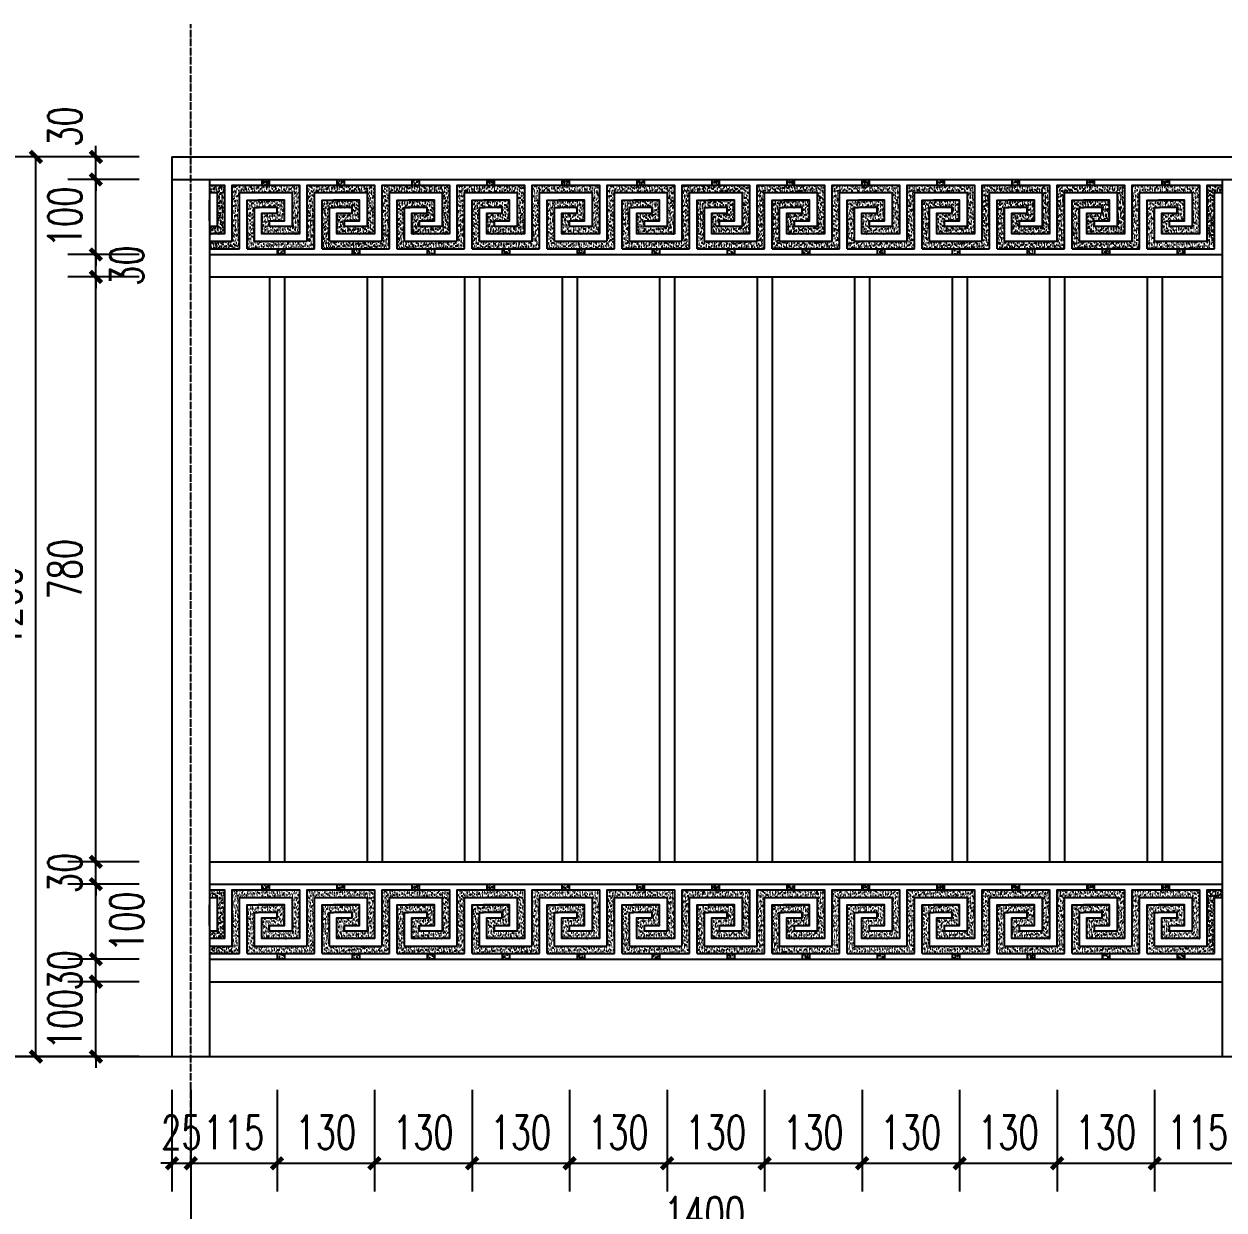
# Model space of a CAD drawing. Extents: x 89279 to 111786, y 534 to 10463.
# Drawn here: x 102912 to 104512, y 6730 to 8311 of the extents above; entities that cross this region are included whole.
import ezdxf
from ezdxf.xclip import XClip

# ---------------------------------------------------------------- set-up
doc = ezdxf.new("R2010")
doc.units = 0
doc.header["$LTSCALE"] = 10
doc.header["$MEASUREMENT"] = 0
doc.header["$XCLIPFRAME"] = 0
doc.linetypes.add('DOTE', pattern=[2.42, 2, -0.2, 0.02, -0.2])
for name, color, linetype in [('00-Palm-结构边线', 5, 'Continuous'), ('00-Palm-道路中线', 1, 'DOTE'), ('00-园建', 4, 'Continuous'), ('00-填充', 8, 'Continuous'), ('PUB_DIM', 3, 'Continuous')]:
    doc.layers.add(name, color=color, linetype=linetype)
doc.styles.add('_TCH_DIM_T3', font='SIMPLEX', dxfattribs={"width": 0.705882, "bigfont": 'GBCBIG'})
doc.dimstyles.new('_TCH_ARCH&&15', dxfattribs={"dimtxt": 44.625, "dimasz": 15, "dimexe": 37.5, "dimexo": 45, "dimgap": 18.9375, "dimtad": 1, "dimdec": 0, "dimzin": 0, "dimdsep": 46, "dimtxsty": '_TCH_DIM_T3', "dimblk": 'ARCHTICK', "dimcen": 0.09, "dimclrt": 7, "dimazin": 2, "dimtfac": 1, "dimtdec": 0, "dimtix": 1, "dimtmove": 2, "dimatfit": 3, "dimfxl": 0, "dimtolj": 1, "dimtzin": 0, "dimarcsym": 0})

# ---------------------------------------------------------------- blocks, each defined once
blk = doc.blocks.new('DGF')
at = {"layer": '00-填充'}
h = blk.add_hatch(dxfattribs=at)
h.set_pattern_fill('AR-SAND', color=256, scale=2)
h.set_pattern_definition([(37.5, (-5286.039, 140.2917), (-0.16000313, 4.89413237), [0, -3.8608, 0, -4.318, 0, -4.1275]), (7.5, (-5286.039, 140.292), (4.49523283, 7.168251), [0, -2.0828, 0, -3.4798, 0, -1.3335]), (327.5, (-5289.163, 140.2917), (7.9099237, 0.01437185), [0, -1.27, 0, -4.572, 0, -5.969]), (317.5, (-5289.163, 140.292), (7.63556452, 2.22929323), [0, -0.635, 0, -2.9972, 0, -3.429])])
h.paths.add_polyline_path([(98330.5, 8244.4), (98320.5, 8244.4), (98320.5, 8236.9), (98330.5, 8236.9)])
h.paths.add_polyline_path([(98350.5, 8151.9), (98340.5, 8151.9), (98340.5, 8144.4), (98350.5, 8144.4)])
h = blk.add_hatch(dxfattribs=at)
h.set_pattern_fill('AR-SAND', color=256, scale=2)
h.set_pattern_definition([(37.5, (-4886.039, 140.2917), (-0.16000313, 4.89413237), [0, -3.8608, 0, -4.318, 0, -4.1275]), (7.5, (-4886.039, 140.292), (4.49523283, 7.168251), [0, -2.0828, 0, -3.4798, 0, -1.3335]), (327.5, (-4889.163, 140.2917), (7.9099237, 0.01437185), [0, -1.27, 0, -4.572, 0, -5.969]), (317.5, (-4889.163, 140.292), (7.63556452, 2.22929323), [0, -0.635, 0, -2.9972, 0, -3.429])])
h.paths.add_polyline_path([(98370.5, 8236.9), (98280.5, 8236.9), (98280.5, 8162.6), (98290.5, 8152.6), (98290.5, 8226.9), (98316, 8226.9), (98360.5, 8226.9), (98360.5, 8181.8), (98330.3, 8181.8), (98330.3, 8189.4), (98350.5, 8189.4), (98350.5, 8216.9), (98315.6, 8216.9), (98300.5, 8216.9), (98300.5, 8151.9), (98390.5, 8151.9), (98380.5, 8161.9), (98310.5, 8161.9), (98310.5, 8206.9), (98315.6, 8206.9), (98340.5, 8206.9), (98340.5, 8199.4), (98320.3, 8199.4), (98320.3, 8171.8), (98370.5, 8171.8)])
at = {"layer": '00-园建', "color": 1}
for p, q in [((98310.5, 8161.9), (98380.5, 8161.9)), ((98300.5, 8151.9), (98390.5, 8151.9))]:
    blk.add_line(p, q, dxfattribs=at)
for points in [[(98320.5, 8236.9), (98320.5, 8244.4)], [(98330.5, 8236.9), (98330.5, 8244.4)], [(98280.5, 8162.6), (98280.5, 8236.9), (98370.5, 8236.9), (98370.5, 8236.9), (98370.5, 8171.8), (98320.3, 8171.8), (98320.3, 8199.4), (98340.5, 8199.4), (98340.5, 8206.9), (98315.6, 8206.9)], [(98290.5, 8151.9), (98290.5, 8226.9), (98316, 8226.9), (98360.5, 8226.9), (98360.5, 8181.8), (98330.3, 8181.8), (98330.3, 8189.4), (98350.5, 8189.4), (98350.5, 8216.9), (98315.6, 8216.9)], [(98300.5, 8151.9), (98300.5, 8216.9), (98350.5, 8216.9)], [(98310.5, 8161.9), (98310.5, 8206.9), (98315.6, 8206.9)], [(98340.5, 8151.9), (98340.5, 8144.4)], [(98350.5, 8151.9), (98350.5, 8144.4)]]:
    blk.add_lwpolyline(points, dxfattribs=at)
blk = doc.blocks.new('_ArchTick')
at = {"color": 0, "linetype": 'ByBlock', "const_width": 0.4}
blk.add_lwpolyline([(-0.5, -0.5), (0.5, 0.5)], dxfattribs=at)
blk = doc.blocks.new('*D61')
at = {"layer": 'Defpoints', "color": 0, "transparency": 16777216}
for p in [(103134.4, 6849.1), (104534.4, 6849.1), (104534.4, 6683.3)]:
    blk.add_point(p, dxfattribs=at)
at = {"layer": 'PUB_DIM', "color": 0, "lineweight": -2, "transparency": 16777216}
for p, q in [((103134.4, 6804.1), (103134.4, 6645.8)), ((104534.4, 6804.1), (104534.4, 6645.8)), ((103134.4, 6683.3), (104534.4, 6683.3))]:
    blk.add_line(p, q, dxfattribs=at)
at = {"layer": 'PUB_DIM', "color": 0, "lineweight": -2, "transparency": 16777216, "xscale": 15, "yscale": 15, "zscale": 15, "rotation": 180}
blk.add_blockref('_ArchTick', (103134.4, 6683.3), dxfattribs=at)
at = {"layer": 'PUB_DIM', "color": 0, "lineweight": -2, "transparency": 16777216, "xscale": 15, "yscale": 15, "zscale": 15}
blk.add_blockref('_ArchTick', (104534.4, 6683.3), dxfattribs=at)
at = {"layer": 'PUB_DIM', "color": 7, "transparency": 16777216, "insert": (103819.4, 6724.6), "char_height": 44.62, "attachment_point": 5, "style": '_TCH_DIM_T3'}
blk.add_mtext('\\A1;1400', dxfattribs=at)
blk = doc.blocks.new('*D64')
at = {"layer": 'Defpoints', "color": 0, "transparency": 16777216}
for p in [(103007.9, 8134.1), (103110.5, 8134.1), (103110.5, 8104.1)]:
    blk.add_point(p, dxfattribs=at)
at = {"layer": 'PUB_DIM', "color": 0, "lineweight": -2, "transparency": 16777216}
for p, q in [((103007.9, 8134.1), (103007.9, 8149.1)), ((103065.5, 8134.1), (102970.4, 8134.1)), ((103007.9, 8104.1), (103007.9, 8134.1)), ((103065.5, 8104.1), (102970.4, 8104.1)), ((103007.9, 8104.1), (103007.9, 8089.1))]:
    blk.add_line(p, q, dxfattribs=at)
at = {"layer": 'PUB_DIM', "color": 0, "lineweight": -2, "transparency": 16777216, "xscale": 15, "yscale": 15, "zscale": 15}
for p, rotation in [((103007.9, 8134.1), 270), ((103007.9, 8104.1), 90)]:
    blk.add_blockref('_ArchTick', p, dxfattribs=dict(at, rotation=rotation))
at = {"layer": 'PUB_DIM', "color": 7, "transparency": 16777216, "insert": (102966.6, 8174.6), "char_height": 44.62, "attachment_point": 5, "rotation": 90, "style": '_TCH_DIM_T3'}
blk.add_mtext('\\A1;30', dxfattribs=at)
blk = doc.blocks.new('*D65')
at = {"layer": 'Defpoints', "color": 0, "transparency": 16777216}
for p in [(103007.9, 8104.1), (103110.5, 8104.1), (103110.5, 8004.1)]:
    blk.add_point(p, dxfattribs=at)
at = {"layer": 'PUB_DIM', "color": 0, "lineweight": -2, "transparency": 16777216}
for p, q in [((103007.9, 8104.1), (103007.9, 8119.1)), ((103065.5, 8104.1), (102970.4, 8104.1)), ((103007.9, 8004.1), (103007.9, 8104.1)), ((103065.5, 8004.1), (102970.4, 8004.1)), ((103007.9, 8004.1), (103007.9, 7989.1))]:
    blk.add_line(p, q, dxfattribs=at)
at = {"layer": 'PUB_DIM', "color": 0, "lineweight": -2, "transparency": 16777216, "xscale": 15, "yscale": 15, "zscale": 15}
for p, rotation in [((103007.9, 8104.1), 270), ((103007.9, 8004.1), 90)]:
    blk.add_blockref('_ArchTick', p, dxfattribs=dict(at, rotation=rotation))
at = {"layer": 'PUB_DIM', "color": 7, "transparency": 16777216, "insert": (102966.6, 8054.1), "char_height": 44.62, "attachment_point": 5, "rotation": 90, "style": '_TCH_DIM_T3'}
blk.add_mtext('\\A1;100', dxfattribs=at)
blk = doc.blocks.new('*D66')
at = {"layer": 'Defpoints', "color": 0, "transparency": 16777216}
for p in [(103007.9, 8004.1), (103110.5, 8004.1), (103110.5, 7974.1)]:
    blk.add_point(p, dxfattribs=at)
at = {"layer": 'PUB_DIM', "color": 0, "lineweight": -2, "transparency": 16777216}
for p, q in [((103007.9, 8004.1), (103007.9, 8019.1)), ((103065.5, 8004.1), (102970.4, 8004.1)), ((103007.9, 7974.1), (103007.9, 8004.1)), ((103065.5, 7974.1), (102970.4, 7974.1)), ((103007.9, 7974.1), (103007.9, 7959.1))]:
    blk.add_line(p, q, dxfattribs=at)
at = {"layer": 'PUB_DIM', "color": 0, "lineweight": -2, "transparency": 16777216, "xscale": 15, "yscale": 15, "zscale": 15}
for p, rotation in [((103007.9, 8004.1), 270), ((103007.9, 7974.1), 90)]:
    blk.add_blockref('_ArchTick', p, dxfattribs=dict(at, rotation=rotation))
at = {"layer": 'PUB_DIM', "color": 7, "transparency": 16777216, "insert": (103049.1, 7989.1), "char_height": 44.62, "attachment_point": 5, "rotation": 90, "style": '_TCH_DIM_T3'}
blk.add_mtext('\\A1;30', dxfattribs=at)
blk = doc.blocks.new('*D67')
at = {"layer": 'Defpoints', "color": 0, "transparency": 16777216}
for p in [(103007.9, 7974.1), (103110.5, 7974.1), (103110.5, 7194.1)]:
    blk.add_point(p, dxfattribs=at)
at = {"layer": 'PUB_DIM', "color": 0, "lineweight": -2, "transparency": 16777216}
for p, q in [((103065.5, 7974.1), (102970.4, 7974.1)), ((103007.9, 7194.1), (103007.9, 7974.1)), ((103065.5, 7194.1), (102970.4, 7194.1))]:
    blk.add_line(p, q, dxfattribs=at)
at = {"layer": 'PUB_DIM', "color": 0, "lineweight": -2, "transparency": 16777216, "xscale": 15, "yscale": 15, "zscale": 15}
for p, rotation in [((103007.9, 7974.1), 90), ((103007.9, 7194.1), 270)]:
    blk.add_blockref('_ArchTick', p, dxfattribs=dict(at, rotation=rotation))
at = {"layer": 'PUB_DIM', "color": 7, "transparency": 16777216, "insert": (102966.6, 7584.1), "char_height": 44.62, "attachment_point": 5, "rotation": 90, "style": '_TCH_DIM_T3'}
blk.add_mtext('\\A1;780', dxfattribs=at)
blk = doc.blocks.new('*D68')
at = {"layer": 'Defpoints', "color": 0, "transparency": 16777216}
for p in [(103007.9, 7194.1), (103110.5, 7194.1), (103110.5, 7164.1)]:
    blk.add_point(p, dxfattribs=at)
at = {"layer": 'PUB_DIM', "color": 0, "lineweight": -2, "transparency": 16777216}
for p, q in [((103007.9, 7194.1), (103007.9, 7209.1)), ((103065.5, 7194.1), (102970.4, 7194.1)), ((103007.9, 7164.1), (103007.9, 7194.1)), ((103065.5, 7164.1), (102970.4, 7164.1)), ((103007.9, 7164.1), (103007.9, 7149.1))]:
    blk.add_line(p, q, dxfattribs=at)
at = {"layer": 'PUB_DIM', "color": 0, "lineweight": -2, "transparency": 16777216, "xscale": 15, "yscale": 15, "zscale": 15}
for p, rotation in [((103007.9, 7194.1), 270), ((103007.9, 7164.1), 90)]:
    blk.add_blockref('_ArchTick', p, dxfattribs=dict(at, rotation=rotation))
at = {"layer": 'PUB_DIM', "color": 7, "transparency": 16777216, "insert": (102966.6, 7179.1), "char_height": 44.62, "attachment_point": 5, "rotation": 90, "style": '_TCH_DIM_T3'}
blk.add_mtext('\\A1;30', dxfattribs=at)
blk = doc.blocks.new('*D69')
at = {"layer": 'Defpoints', "color": 0, "transparency": 16777216}
for p in [(103007.9, 7164.1), (103110.5, 7164.1), (103110.5, 7064.1)]:
    blk.add_point(p, dxfattribs=at)
at = {"layer": 'PUB_DIM', "color": 0, "lineweight": -2, "transparency": 16777216}
for p, q in [((103065.5, 7164.1), (102970.4, 7164.1)), ((103007.9, 7064.1), (103007.9, 7164.1)), ((103065.5, 7064.1), (102970.4, 7064.1))]:
    blk.add_line(p, q, dxfattribs=at)
at = {"layer": 'PUB_DIM', "color": 0, "lineweight": -2, "transparency": 16777216, "xscale": 15, "yscale": 15, "zscale": 15}
for p, rotation in [((103007.9, 7164.1), 90), ((103007.9, 7064.1), 270)]:
    blk.add_blockref('_ArchTick', p, dxfattribs=dict(at, rotation=rotation))
at = {"layer": 'PUB_DIM', "color": 7, "transparency": 16777216, "insert": (103049.1, 7114.1), "char_height": 44.62, "attachment_point": 5, "rotation": 90, "style": '_TCH_DIM_T3'}
blk.add_mtext('\\A1;100', dxfattribs=at)
blk = doc.blocks.new('*D70')
at = {"layer": 'Defpoints', "color": 0, "transparency": 16777216}
for p in [(103007.9, 7064.1), (103110.5, 7064.1), (103110.5, 7034.1)]:
    blk.add_point(p, dxfattribs=at)
at = {"layer": 'PUB_DIM', "color": 0, "lineweight": -2, "transparency": 16777216}
for p, q in [((103007.9, 7064.1), (103007.9, 7079.1)), ((103065.5, 7064.1), (102970.4, 7064.1)), ((103007.9, 7034.1), (103007.9, 7064.1)), ((103065.5, 7034.1), (102970.4, 7034.1)), ((103007.9, 7034.1), (103007.9, 7019.1))]:
    blk.add_line(p, q, dxfattribs=at)
at = {"layer": 'PUB_DIM', "color": 0, "lineweight": -2, "transparency": 16777216, "xscale": 15, "yscale": 15, "zscale": 15}
for p, rotation in [((103007.9, 7064.1), 270), ((103007.9, 7034.1), 90)]:
    blk.add_blockref('_ArchTick', p, dxfattribs=dict(at, rotation=rotation))
at = {"layer": 'PUB_DIM', "color": 7, "transparency": 16777216, "insert": (102966.6, 7049.1), "char_height": 44.62, "attachment_point": 5, "rotation": 90, "style": '_TCH_DIM_T3'}
blk.add_mtext('\\A1;30', dxfattribs=at)
blk = doc.blocks.new('*D71')
at = {"layer": 'Defpoints', "color": 0, "transparency": 16777216}
for p in [(103007.9, 7034.1), (103110.5, 7034.1), (103110.5, 6934.1)]:
    blk.add_point(p, dxfattribs=at)
at = {"layer": 'PUB_DIM', "color": 0, "lineweight": -2, "transparency": 16777216}
for p, q in [((103007.9, 7034.1), (103007.9, 7049.1)), ((103065.5, 7034.1), (102970.4, 7034.1)), ((103007.9, 6934.1), (103007.9, 7034.1)), ((103065.5, 6934.1), (102970.4, 6934.1)), ((103007.9, 6934.1), (103007.9, 6919.1))]:
    blk.add_line(p, q, dxfattribs=at)
at = {"layer": 'PUB_DIM', "color": 0, "lineweight": -2, "transparency": 16777216, "xscale": 15, "yscale": 15, "zscale": 15}
for p, rotation in [((103007.9, 7034.1), 270), ((103007.9, 6934.1), 90)]:
    blk.add_blockref('_ArchTick', p, dxfattribs=dict(at, rotation=rotation))
at = {"layer": 'PUB_DIM', "color": 7, "transparency": 16777216, "insert": (102966.6, 6984.1), "char_height": 44.62, "attachment_point": 5, "rotation": 90, "style": '_TCH_DIM_T3'}
blk.add_mtext('\\A1;100', dxfattribs=at)
blk = doc.blocks.new('*D72')
at = {"layer": 'Defpoints', "color": 0, "transparency": 16777216}
for p in [(102927.9, 8134.1), (103078, 8134.1), (103078, 6934.1)]:
    blk.add_point(p, dxfattribs=at)
at = {"layer": 'PUB_DIM', "color": 0, "lineweight": -2, "transparency": 16777216}
for p, q in [((103033, 8134.1), (102890.4, 8134.1)), ((102927.9, 6934.1), (102927.9, 8134.1)), ((103033, 6934.1), (102890.4, 6934.1))]:
    blk.add_line(p, q, dxfattribs=at)
at = {"layer": 'PUB_DIM', "color": 0, "lineweight": -2, "transparency": 16777216, "xscale": 15, "yscale": 15, "zscale": 15}
for p, rotation in [((102927.9, 8134.1), 90), ((102927.9, 6934.1), 270)]:
    blk.add_blockref('_ArchTick', p, dxfattribs=dict(at, rotation=rotation))
at = {"layer": 'PUB_DIM', "color": 7, "transparency": 16777216, "insert": (102886.6, 7534.1), "char_height": 44.62, "attachment_point": 5, "rotation": 90, "style": '_TCH_DIM_T3'}
blk.add_mtext('\\A1;1200', dxfattribs=at)
blk = doc.blocks.new('*D179')
at = {"layer": 'Defpoints', "color": 0, "transparency": 16777216}
for p in [(103109.4, 6934.9), (103134.4, 6934.9), (103134.4, 6791.9)]:
    blk.add_point(p, dxfattribs=at)
at = {"layer": 'PUB_DIM', "color": 0, "lineweight": -2, "transparency": 16777216}
for p, q in [((103109.4, 6889.9), (103109.4, 6754.4)), ((103134.4, 6889.9), (103134.4, 6754.4)), ((103109.4, 6791.9), (103094.4, 6791.9)), ((103109.4, 6791.9), (103134.4, 6791.9)), ((103134.4, 6791.9), (103149.4, 6791.9))]:
    blk.add_line(p, q, dxfattribs=at)
at = {"layer": 'PUB_DIM', "color": 0, "lineweight": -2, "transparency": 16777216, "xscale": 15, "yscale": 15, "zscale": 15}
blk.add_blockref('_ArchTick', (103109.4, 6791.9), dxfattribs=at)
at = {"layer": 'PUB_DIM', "color": 0, "lineweight": -2, "transparency": 16777216, "xscale": 15, "yscale": 15, "zscale": 15, "rotation": 180}
blk.add_blockref('_ArchTick', (103134.4, 6791.9), dxfattribs=at)
at = {"layer": 'PUB_DIM', "color": 7, "transparency": 16777216, "insert": (103121.9, 6833.1), "char_height": 44.62, "attachment_point": 5, "style": '_TCH_DIM_T3'}
blk.add_mtext('\\A1;25', dxfattribs=at)
blk = doc.blocks.new('*D180')
at = {"layer": 'Defpoints', "color": 0, "transparency": 16777216}
for p in [(103134.4, 6934.9), (103249.4, 6934.9), (103249.4, 6791.9)]:
    blk.add_point(p, dxfattribs=at)
at = {"layer": 'PUB_DIM', "color": 0, "lineweight": -2, "transparency": 16777216}
for p, q in [((103134.4, 6889.9), (103134.4, 6754.4)), ((103249.4, 6889.9), (103249.4, 6754.4)), ((103134.4, 6791.9), (103249.4, 6791.9))]:
    blk.add_line(p, q, dxfattribs=at)
at = {"layer": 'PUB_DIM', "color": 0, "lineweight": -2, "transparency": 16777216, "xscale": 15, "yscale": 15, "zscale": 15, "rotation": 180}
blk.add_blockref('_ArchTick', (103134.4, 6791.9), dxfattribs=at)
at = {"layer": 'PUB_DIM', "color": 0, "lineweight": -2, "transparency": 16777216, "xscale": 15, "yscale": 15, "zscale": 15}
blk.add_blockref('_ArchTick', (103249.4, 6791.9), dxfattribs=at)
at = {"layer": 'PUB_DIM', "color": 7, "transparency": 16777216, "insert": (103191.9, 6833.1), "char_height": 44.62, "attachment_point": 5, "style": '_TCH_DIM_T3'}
blk.add_mtext('\\A1;115', dxfattribs=at)
blk = doc.blocks.new('*D181')
at = {"layer": 'Defpoints', "color": 0, "transparency": 16777216}
for p in [(103249.4, 6934.9), (103379.4, 6934.9), (103379.4, 6791.9)]:
    blk.add_point(p, dxfattribs=at)
at = {"layer": 'PUB_DIM', "color": 0, "lineweight": -2, "transparency": 16777216}
for p, q in [((103249.4, 6889.9), (103249.4, 6754.4)), ((103379.4, 6889.9), (103379.4, 6754.4)), ((103249.4, 6791.9), (103379.4, 6791.9))]:
    blk.add_line(p, q, dxfattribs=at)
at = {"layer": 'PUB_DIM', "color": 0, "lineweight": -2, "transparency": 16777216, "xscale": 15, "yscale": 15, "zscale": 15, "rotation": 180}
blk.add_blockref('_ArchTick', (103249.4, 6791.9), dxfattribs=at)
at = {"layer": 'PUB_DIM', "color": 0, "lineweight": -2, "transparency": 16777216, "xscale": 15, "yscale": 15, "zscale": 15}
blk.add_blockref('_ArchTick', (103379.4, 6791.9), dxfattribs=at)
at = {"layer": 'PUB_DIM', "color": 7, "transparency": 16777216, "insert": (103314.4, 6833.1), "char_height": 44.62, "attachment_point": 5, "style": '_TCH_DIM_T3'}
blk.add_mtext('\\A1;130', dxfattribs=at)
blk = doc.blocks.new('*D182')
at = {"layer": 'Defpoints', "color": 0, "transparency": 16777216}
for p in [(103379.4, 6934.9), (103509.4, 6934.9), (103509.4, 6791.9)]:
    blk.add_point(p, dxfattribs=at)
at = {"layer": 'PUB_DIM', "color": 0, "lineweight": -2, "transparency": 16777216}
for p, q in [((103379.4, 6889.9), (103379.4, 6754.4)), ((103509.4, 6889.9), (103509.4, 6754.4)), ((103379.4, 6791.9), (103509.4, 6791.9))]:
    blk.add_line(p, q, dxfattribs=at)
at = {"layer": 'PUB_DIM', "color": 0, "lineweight": -2, "transparency": 16777216, "xscale": 15, "yscale": 15, "zscale": 15, "rotation": 180}
blk.add_blockref('_ArchTick', (103379.4, 6791.9), dxfattribs=at)
at = {"layer": 'PUB_DIM', "color": 0, "lineweight": -2, "transparency": 16777216, "xscale": 15, "yscale": 15, "zscale": 15}
blk.add_blockref('_ArchTick', (103509.4, 6791.9), dxfattribs=at)
at = {"layer": 'PUB_DIM', "color": 7, "transparency": 16777216, "insert": (103444.4, 6833.1), "char_height": 44.62, "attachment_point": 5, "style": '_TCH_DIM_T3'}
blk.add_mtext('\\A1;130', dxfattribs=at)
blk = doc.blocks.new('*D183')
at = {"layer": 'Defpoints', "color": 0, "transparency": 16777216}
for p in [(103509.4, 6934.9), (103639.4, 6934.9), (103639.4, 6791.9)]:
    blk.add_point(p, dxfattribs=at)
at = {"layer": 'PUB_DIM', "color": 0, "lineweight": -2, "transparency": 16777216}
for p, q in [((103509.4, 6889.9), (103509.4, 6754.4)), ((103639.4, 6889.9), (103639.4, 6754.4)), ((103509.4, 6791.9), (103639.4, 6791.9))]:
    blk.add_line(p, q, dxfattribs=at)
at = {"layer": 'PUB_DIM', "color": 0, "lineweight": -2, "transparency": 16777216, "xscale": 15, "yscale": 15, "zscale": 15, "rotation": 180}
blk.add_blockref('_ArchTick', (103509.4, 6791.9), dxfattribs=at)
at = {"layer": 'PUB_DIM', "color": 0, "lineweight": -2, "transparency": 16777216, "xscale": 15, "yscale": 15, "zscale": 15}
blk.add_blockref('_ArchTick', (103639.4, 6791.9), dxfattribs=at)
at = {"layer": 'PUB_DIM', "color": 7, "transparency": 16777216, "insert": (103574.4, 6833.1), "char_height": 44.62, "attachment_point": 5, "style": '_TCH_DIM_T3'}
blk.add_mtext('\\A1;130', dxfattribs=at)
blk = doc.blocks.new('*D184')
at = {"layer": 'Defpoints', "color": 0, "transparency": 16777216}
for p in [(103639.4, 6934.9), (103769.4, 6934.9), (103769.4, 6791.9)]:
    blk.add_point(p, dxfattribs=at)
at = {"layer": 'PUB_DIM', "color": 0, "lineweight": -2, "transparency": 16777216}
for p, q in [((103639.4, 6889.9), (103639.4, 6754.4)), ((103769.4, 6889.9), (103769.4, 6754.4)), ((103639.4, 6791.9), (103769.4, 6791.9))]:
    blk.add_line(p, q, dxfattribs=at)
at = {"layer": 'PUB_DIM', "color": 0, "lineweight": -2, "transparency": 16777216, "xscale": 15, "yscale": 15, "zscale": 15, "rotation": 180}
blk.add_blockref('_ArchTick', (103639.4, 6791.9), dxfattribs=at)
at = {"layer": 'PUB_DIM', "color": 0, "lineweight": -2, "transparency": 16777216, "xscale": 15, "yscale": 15, "zscale": 15}
blk.add_blockref('_ArchTick', (103769.4, 6791.9), dxfattribs=at)
at = {"layer": 'PUB_DIM', "color": 7, "transparency": 16777216, "insert": (103704.4, 6833.1), "char_height": 44.62, "attachment_point": 5, "style": '_TCH_DIM_T3'}
blk.add_mtext('\\A1;130', dxfattribs=at)
blk = doc.blocks.new('*D185')
at = {"layer": 'Defpoints', "color": 0, "transparency": 16777216}
for p in [(103769.4, 6934.9), (103899.4, 6934.9), (103899.4, 6791.9)]:
    blk.add_point(p, dxfattribs=at)
at = {"layer": 'PUB_DIM', "color": 0, "lineweight": -2, "transparency": 16777216}
for p, q in [((103769.4, 6889.9), (103769.4, 6754.4)), ((103899.4, 6889.9), (103899.4, 6754.4)), ((103769.4, 6791.9), (103899.4, 6791.9))]:
    blk.add_line(p, q, dxfattribs=at)
at = {"layer": 'PUB_DIM', "color": 0, "lineweight": -2, "transparency": 16777216, "xscale": 15, "yscale": 15, "zscale": 15, "rotation": 180}
blk.add_blockref('_ArchTick', (103769.4, 6791.9), dxfattribs=at)
at = {"layer": 'PUB_DIM', "color": 0, "lineweight": -2, "transparency": 16777216, "xscale": 15, "yscale": 15, "zscale": 15}
blk.add_blockref('_ArchTick', (103899.4, 6791.9), dxfattribs=at)
at = {"layer": 'PUB_DIM', "color": 7, "transparency": 16777216, "insert": (103834.4, 6833.1), "char_height": 44.62, "attachment_point": 5, "style": '_TCH_DIM_T3'}
blk.add_mtext('\\A1;130', dxfattribs=at)
blk = doc.blocks.new('*D186')
at = {"layer": 'Defpoints', "color": 0, "transparency": 16777216}
for p in [(103899.4, 6934.9), (104029.4, 6934.9), (104029.4, 6791.9)]:
    blk.add_point(p, dxfattribs=at)
at = {"layer": 'PUB_DIM', "color": 0, "lineweight": -2, "transparency": 16777216}
for p, q in [((103899.4, 6889.9), (103899.4, 6754.4)), ((104029.4, 6889.9), (104029.4, 6754.4)), ((103899.4, 6791.9), (104029.4, 6791.9))]:
    blk.add_line(p, q, dxfattribs=at)
at = {"layer": 'PUB_DIM', "color": 0, "lineweight": -2, "transparency": 16777216, "xscale": 15, "yscale": 15, "zscale": 15, "rotation": 180}
blk.add_blockref('_ArchTick', (103899.4, 6791.9), dxfattribs=at)
at = {"layer": 'PUB_DIM', "color": 0, "lineweight": -2, "transparency": 16777216, "xscale": 15, "yscale": 15, "zscale": 15}
blk.add_blockref('_ArchTick', (104029.4, 6791.9), dxfattribs=at)
at = {"layer": 'PUB_DIM', "color": 7, "transparency": 16777216, "insert": (103964.4, 6833.1), "char_height": 44.62, "attachment_point": 5, "style": '_TCH_DIM_T3'}
blk.add_mtext('\\A1;130', dxfattribs=at)
blk = doc.blocks.new('*D187')
at = {"layer": 'Defpoints', "color": 0, "transparency": 16777216}
for p in [(104029.4, 6934.9), (104159.4, 6934.9), (104159.4, 6791.9)]:
    blk.add_point(p, dxfattribs=at)
at = {"layer": 'PUB_DIM', "color": 0, "lineweight": -2, "transparency": 16777216}
for p, q in [((104029.4, 6889.9), (104029.4, 6754.4)), ((104159.4, 6889.9), (104159.4, 6754.4)), ((104029.4, 6791.9), (104159.4, 6791.9))]:
    blk.add_line(p, q, dxfattribs=at)
at = {"layer": 'PUB_DIM', "color": 0, "lineweight": -2, "transparency": 16777216, "xscale": 15, "yscale": 15, "zscale": 15, "rotation": 180}
blk.add_blockref('_ArchTick', (104029.4, 6791.9), dxfattribs=at)
at = {"layer": 'PUB_DIM', "color": 0, "lineweight": -2, "transparency": 16777216, "xscale": 15, "yscale": 15, "zscale": 15}
blk.add_blockref('_ArchTick', (104159.4, 6791.9), dxfattribs=at)
at = {"layer": 'PUB_DIM', "color": 7, "transparency": 16777216, "insert": (104094.4, 6833.1), "char_height": 44.62, "attachment_point": 5, "style": '_TCH_DIM_T3'}
blk.add_mtext('\\A1;130', dxfattribs=at)
blk = doc.blocks.new('*D188')
at = {"layer": 'Defpoints', "color": 0, "transparency": 16777216}
for p in [(104159.4, 6934.9), (104289.4, 6934.9), (104289.4, 6791.9)]:
    blk.add_point(p, dxfattribs=at)
at = {"layer": 'PUB_DIM', "color": 0, "lineweight": -2, "transparency": 16777216}
for p, q in [((104159.4, 6889.9), (104159.4, 6754.4)), ((104289.4, 6889.9), (104289.4, 6754.4)), ((104159.4, 6791.9), (104289.4, 6791.9))]:
    blk.add_line(p, q, dxfattribs=at)
at = {"layer": 'PUB_DIM', "color": 0, "lineweight": -2, "transparency": 16777216, "xscale": 15, "yscale": 15, "zscale": 15, "rotation": 180}
blk.add_blockref('_ArchTick', (104159.4, 6791.9), dxfattribs=at)
at = {"layer": 'PUB_DIM', "color": 0, "lineweight": -2, "transparency": 16777216, "xscale": 15, "yscale": 15, "zscale": 15}
blk.add_blockref('_ArchTick', (104289.4, 6791.9), dxfattribs=at)
at = {"layer": 'PUB_DIM', "color": 7, "transparency": 16777216, "insert": (104224.4, 6833.1), "char_height": 44.62, "attachment_point": 5, "style": '_TCH_DIM_T3'}
blk.add_mtext('\\A1;130', dxfattribs=at)
blk = doc.blocks.new('*D189')
at = {"layer": 'Defpoints', "color": 0, "transparency": 16777216}
for p in [(104289.4, 6934.9), (104419.4, 6934.9), (104419.4, 6791.9)]:
    blk.add_point(p, dxfattribs=at)
at = {"layer": 'PUB_DIM', "color": 0, "lineweight": -2, "transparency": 16777216}
for p, q in [((104289.4, 6889.9), (104289.4, 6754.4)), ((104419.4, 6889.9), (104419.4, 6754.4)), ((104289.4, 6791.9), (104419.4, 6791.9))]:
    blk.add_line(p, q, dxfattribs=at)
at = {"layer": 'PUB_DIM', "color": 0, "lineweight": -2, "transparency": 16777216, "xscale": 15, "yscale": 15, "zscale": 15, "rotation": 180}
blk.add_blockref('_ArchTick', (104289.4, 6791.9), dxfattribs=at)
at = {"layer": 'PUB_DIM', "color": 0, "lineweight": -2, "transparency": 16777216, "xscale": 15, "yscale": 15, "zscale": 15}
blk.add_blockref('_ArchTick', (104419.4, 6791.9), dxfattribs=at)
at = {"layer": 'PUB_DIM', "color": 7, "transparency": 16777216, "insert": (104354.4, 6833.1), "char_height": 44.62, "attachment_point": 5, "style": '_TCH_DIM_T3'}
blk.add_mtext('\\A1;130', dxfattribs=at)
blk = doc.blocks.new('*D190')
at = {"layer": 'Defpoints', "color": 0, "transparency": 16777216}
for p in [(104419.4, 6934.9), (104534.4, 6934.9), (104534.4, 6791.9)]:
    blk.add_point(p, dxfattribs=at)
at = {"layer": 'PUB_DIM', "color": 0, "lineweight": -2, "transparency": 16777216}
for p, q in [((104419.4, 6889.9), (104419.4, 6754.4)), ((104534.4, 6889.9), (104534.4, 6754.4)), ((104419.4, 6791.9), (104534.4, 6791.9))]:
    blk.add_line(p, q, dxfattribs=at)
at = {"layer": 'PUB_DIM', "color": 0, "lineweight": -2, "transparency": 16777216, "xscale": 15, "yscale": 15, "zscale": 15, "rotation": 180}
blk.add_blockref('_ArchTick', (104419.4, 6791.9), dxfattribs=at)
at = {"layer": 'PUB_DIM', "color": 0, "lineweight": -2, "transparency": 16777216, "xscale": 15, "yscale": 15, "zscale": 15}
blk.add_blockref('_ArchTick', (104534.4, 6791.9), dxfattribs=at)
at = {"layer": 'PUB_DIM', "color": 7, "transparency": 16777216, "insert": (104476.9, 6833.1), "char_height": 44.62, "attachment_point": 5, "style": '_TCH_DIM_T3'}
blk.add_mtext('\\A1;115', dxfattribs=at)

msp = doc.modelspace()

# ---------------------------------------------------------------- linework, layer by layer
at = {"layer": '00-Palm-结构边线', "color": 6}
msp.add_lwpolyline([(101988.7, 6934.1), (106955.9, 6934.1)], dxfattribs=at)
at = {"layer": '00-Palm-道路中线', "ltscale": 0.5}
msp.add_lwpolyline([(103134.4, 6793.4), (103134.4, 8311.4)], dxfattribs=at)
at = {"layer": '00-园建'}
for p, q in [((103109.4, 8134.1), (105959.4, 8134.1)), ((103109.4, 8134.1), (103109.4, 6934.1)), ((103109.4, 8104.1), (105959.4, 8104.1)), ((104509.4, 8104.1), (104509.4, 6934.1)), ((103159.4, 8004.1), (104509.4, 8004.1)), ((103159.4, 7974.1), (104509.4, 7974.1)), ((103239.4, 7974.1), (103239.4, 7194.1)), ((103259.4, 7974.1), (103259.4, 7194.1)), ((103369.4, 7974.1), (103369.4, 7194.1)), ((103389.4, 7974.1), (103389.4, 7194.1)), ((103499.4, 7974.1), (103499.4, 7194.1)), ((103519.4, 7974.1), (103519.4, 7194.1)), ((103629.4, 7974.1), (103629.4, 7194.1)), ((103649.4, 7974.1), (103649.4, 7194.1)), ((103759.4, 7974.1), (103759.4, 7194.1)), ((103779.4, 7974.1), (103779.4, 7194.1)), ((103889.4, 7974.1), (103889.4, 7194.1)), ((103909.4, 7974.1), (103909.4, 7194.1)), ((104019.4, 7974.1), (104019.4, 7194.1)), ((104039.4, 7974.1), (104039.4, 7194.1)), ((104149.4, 7974.1), (104149.4, 7194.1)), ((104169.4, 7974.1), (104169.4, 7194.1)), ((104279.4, 7974.1), (104279.4, 7194.1)), ((104299.4, 7974.1), (104299.4, 7194.1)), ((104409.4, 7974.1), (104409.4, 7194.1)), ((104429.4, 7974.1), (104429.4, 7194.1)), ((103159.4, 7194.1), (104509.4, 7194.1)), ((103159.4, 7164.1), (104509.4, 7164.1)), ((103159.4, 7064.1), (104509.4, 7064.1)), ((103159.4, 7034.1), (104509.4, 7034.1))]:
    msp.add_line(p, q, dxfattribs=at)
msp.add_lwpolyline([(103159.4, 8104.1), (103159.4, 6934.1)], dxfattribs=at)

# ---------------------------------------------------------------- block references
at = {"layer": '00-园建', "color": 1}
ref = msp.add_blockref('DGF', (4808.9, -140.3), dxfattribs=at)
XClip(ref).set_block_clipping_path([(98350.4942308341, 8144.4317444502), (98537.8778136539, 8315.3551236545)])
for p in [(4908.9, -140.3), (5008.9, -140.3), (5108.9, -140.3), (5208.9, -140.3), (5308.9, -140.3), (5408.9, -140.3), (5508.9, -140.3), (5608.9, -140.3), (5708.9, -140.3), (5808.9, -140.3), (5908.9, -140.3), (6008.9, -140.3), (6108.9, -140.3), (4908.9, -1080.3), (5008.9, -1080.3), (5108.9, -1080.3), (5208.9, -1080.3), (5308.9, -1080.3), (5408.9, -1080.3), (5508.9, -1080.3), (5608.9, -1080.3), (5708.9, -1080.3), (5808.9, -1080.3), (5908.9, -1080.3), (6008.9, -1080.3), (6108.9, -1080.3)]:
    msp.add_blockref('DGF', p, dxfattribs=at)
ref = msp.add_blockref('DGF', (6208.9, -140.3), dxfattribs=at)
XClip(ref).set_block_clipping_path([(97992.0991213877, 8144.4317444502), (98300.494230834, 8321.7913616464)])
ref = msp.add_blockref('DGF', (4808.9, -1080.3), dxfattribs=at)
XClip(ref).set_block_clipping_path([(98350.4942308341, 8144.4317444502), (98537.8778136539, 8315.3551236545)])
ref = msp.add_blockref('DGF', (6208.9, -1080.3), dxfattribs=at)
XClip(ref).set_block_clipping_path([(97992.0991213877, 8144.4317444502), (98300.494230834, 8321.7913616464)])

# ---------------------------------------------------------------- dimensions: what is measured, and where the dimension line sits
at = {"layer": 'PUB_DIM'}
for base, p1, p2, angle, picture, middle in [((103007.9, 8134.1), (103110.5, 8104.1), (103110.5, 8134.1), 90, '*D64', (102966.6, 8174.6)), ((103007.9, 8004.1), (103110.5, 7974.1), (103110.5, 8004.1), 90, '*D66', (103049.1, 7989.1)), ((103007.9, 7164.1), (103110.5, 7064.1), (103110.5, 7164.1), 90, '*D69', (103049.1, 7114.1)), ((104534.4, 6683.3), (103134.4, 6849.1), (104534.4, 6849.1), 0, '*D61', (103819.4, 6724.6))]:
    dim = msp.add_linear_dim(base=base, p1=p1, p2=p2, angle=angle, dimstyle='_TCH_ARCH&&15', dxfattribs=at)
    dim.commit()
    dim.dimension.update_dxf_attribs({"geometry": picture, "text_midpoint": middle, "dimtype": 161})
for p1, p2, distance, picture, middle in [((103078, 6934.1), (103078, 8134.1), 150.1, '*D72', (102886.6, 7534.1)), ((103110.5, 8004.1), (103110.5, 8104.1), 102.6, '*D65', (102966.6, 8054.1)), ((103110.5, 7194.1), (103110.5, 7974.1), 102.6, '*D67', (102966.6, 7584.1)), ((103110.5, 7164.1), (103110.5, 7194.1), 102.6, '*D68', (102966.6, 7179.1)), ((103110.5, 7034.1), (103110.5, 7064.1), 102.6, '*D70', (102966.6, 7049.1)), ((103110.5, 6934.1), (103110.5, 7034.1), 102.6, '*D71', (102966.6, 6984.1)), ((103109.4, 6934.9), (103134.4, 6934.9), -143, '*D179', (103121.9, 6833.1)), ((103134.4, 6934.9), (103249.4, 6934.9), -143, '*D180', (103191.9, 6833.1)), ((103249.4, 6934.9), (103379.4, 6934.9), -143, '*D181', (103314.4, 6833.1)), ((103379.4, 6934.9), (103509.4, 6934.9), -143, '*D182', (103444.4, 6833.1)), ((103509.4, 6934.9), (103639.4, 6934.9), -143, '*D183', (103574.4, 6833.1)), ((103639.4, 6934.9), (103769.4, 6934.9), -143, '*D184', (103704.4, 6833.1)), ((103769.4, 6934.9), (103899.4, 6934.9), -143, '*D185', (103834.4, 6833.1)), ((103899.4, 6934.9), (104029.4, 6934.9), -143, '*D186', (103964.4, 6833.1)), ((104029.4, 6934.9), (104159.4, 6934.9), -143, '*D187', (104094.4, 6833.1)), ((104159.4, 6934.9), (104289.4, 6934.9), -143, '*D188', (104224.4, 6833.1)), ((104289.4, 6934.9), (104419.4, 6934.9), -143, '*D189', (104354.4, 6833.1)), ((104419.4, 6934.9), (104534.4, 6934.9), -143, '*D190', (104476.9, 6833.1))]:
    dim = msp.add_aligned_dim(p1=p1, p2=p2, distance=distance, dimstyle='_TCH_ARCH&&15', dxfattribs=at)
    dim.commit()
    dim.dimension.update_dxf_attribs({"geometry": picture, "text_midpoint": middle})

doc.saveas('drawing.dxf')
